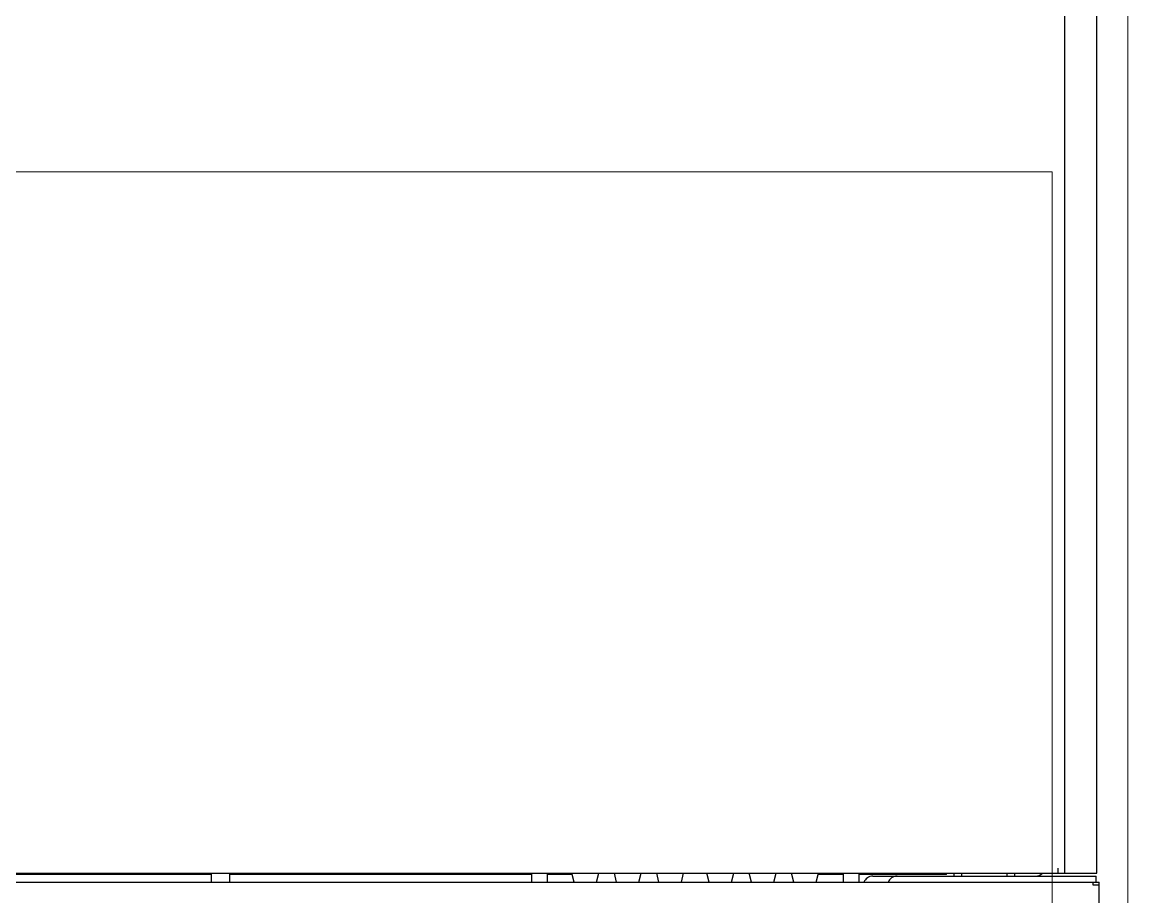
# Model space of a CAD drawing. Header units: millimetres. Extents: x 0 to 87554, y -20854 to 20404.
# Drawn here: x 49349 to 49714.5, y -5365.5 to -5076.2 of the extents above; entities that cross this region are included whole.
import ezdxf

# ---------------------------------------------------------------- set-up
doc = ezdxf.new("R2010")
doc.units = ezdxf.units.MM
doc.layers.get('0').update_dxf_attribs({"lineweight": 15})
for name, color, linetype in [('2403-00163_B-M4-1_0', 7, 'Continuous'), ('2403-00165_B-M5-1_0', 7, 'Continuous'), ('4209-01033_0', 7, 'Continuous'), ('4212-L0877_0', 7, 'Continuous'), ('4215-12269_9_0', 7, 'Continuous'), ('4215-12653_3_0', 7, 'Continuous'), ('4215-12657_0', 7, 'Continuous'), ('4215-12661_1_0', 7, 'Continuous'), ('4215-17085_1_0', 7, 'Continuous'), ('4215-17086_1_0', 7, 'Continuous'), ('CORNER_FITTING-2_041_0', 7, 'Continuous')]:
    doc.layers.add(name, color=color, linetype=linetype)
doc.layers.add('THICK', color=7, linetype='Continuous', lineweight=0)

# ---------------------------------------------------------------- blocks, each defined once
blk = doc.blocks.new('y5i76i7676')
blk.add_lwpolyline([(951282.81, -65654.58), (950787.81, -65654.58), (950787.81, -65204.58), (951282.81, -65204.58)], close=True)
blk = doc.blocks.new('e4tggg')
at = {"layer": '2403-00163_B-M4-1_0', "color": 87, "linetype": 'Continuous'}
for p, q in [((370.21, -1712.2), (370.21, -1715.2)), ((375.41, -1712.2), (375.41, -1715.2)), ((473.21, -1712.2), (473.21, -1715.2)), ((478.41, -1712.2), (478.41, -1715.2))]:
    blk.add_line(p, q, dxfattribs=at)
at = {"layer": '2403-00165_B-M5-1_0', "color": 87, "linetype": 'Continuous'}
for p, q in [((264.3, -1712.2), (264.3, -1715.2)), ((270.32, -1712.2), (270.32, -1715.2))]:
    blk.add_line(p, q, dxfattribs=at)
at = {"layer": '4209-01033_0', "color": 87, "linetype": 'Continuous'}
for p, q in [((384.32, -1715.2), (383.57, -1712.2)), ((391.71, -1715.2), (392.46, -1712.2)), ((398.32, -1715.2), (397.57, -1712.2)), ((405.71, -1715.2), (406.46, -1712.2)), ((412.32, -1715.2), (411.57, -1712.2)), ((419.71, -1715.2), (420.46, -1712.2)), ((428.92, -1715.2), (428.17, -1712.2)), ((436.3, -1715.2), (437.05, -1712.2)), ((442.92, -1715.2), (442.17, -1712.2)), ((450.3, -1715.2), (451.05, -1712.2)), ((456.92, -1715.2), (456.17, -1712.2)), ((464.3, -1715.2), (465.05, -1712.2))]:
    blk.add_line(p, q, dxfattribs=at)
at = {"layer": '4212-L0877_0', "color": 87, "linetype": 'Continuous'}
blk.add_arc((536.81, -1710.2), 3, 270, 318.1357, dxfattribs=at)
at = {"layer": '4215-12269_9_0', "color": 87, "linetype": 'Continuous'}
for p, q in [((264.3, -1712.7), (189.32, -1712.7)), ((370.21, -1712.7), (270.32, -1712.7)), ((383.7, -1712.7), (375.41, -1712.7)), ((473.21, -1712.7), (464.92, -1712.7)), ((507.31, -1712.7), (478.41, -1712.7)), ((507.31, -1712.7), (507.31, -1712.2))]:
    blk.add_line(p, q, dxfattribs=at)
at = {"layer": '4215-12653_3_0', "color": 87, "linetype": 'Continuous'}
for p, q in [((557.01, -1712.2), (557.01, -716.7)), ((546.31, -1712.2), (557.01, -1712.2))]:
    blk.add_line(p, q, dxfattribs=at)
at = {"layer": '4215-12657_0', "color": 87, "linetype": 'Continuous'}
for p, q in [((-178.19, -1715.2), (557.81, -1715.2)), ((555.81, -1716.2), (555.81, -1715.2)), ((557.81, -1716.2), (555.81, -1716.2)), ((557.81, -1831.2), (557.81, -1715.2))]:
    blk.add_line(p, q, dxfattribs=at)
at = {"layer": '4215-12661_1_0', "color": 87, "linetype": 'Continuous'}
for p, q in [((546.31, 300.8), (546.31, -1712.2)), ((544.11, -1710.5), (544.11, -1712.2)), ((-167.69, -1712.2), (546.31, -1712.2))]:
    blk.add_line(p, q, dxfattribs=at)
at = {"layer": '4215-17085_1_0', "color": 87, "linetype": 'Continuous'}
for p in [(491.01, -1713.2), (556.81, -1715.2)]:
    blk.add_line(p, (556.81, -1713.2), dxfattribs=at)
blk.add_arc((491.01, -1716.4), 3.2, 90, 157.858, dxfattribs=at)
at = {"layer": '4215-17086_1_0', "color": 87, "linetype": 'Continuous'}
blk.add_line((483.01, -1713.2), (491.01, -1713.2), dxfattribs=at)
blk.add_arc((483.01, -1716.4), 3.2, 90, 157.858, dxfattribs=at)
at = {"layer": 'CORNER_FITTING-2_041_0', "color": 87, "linetype": 'Continuous'}
for p, q in [((509.81, -1712.2), (509.81, -1713.2)), ((512.31, -1712.2), (512.31, -1713.2)), ((527.31, -1712.2), (527.31, -1713.2)), ((529.81, -1712.2), (529.81, -1713.2))]:
    blk.add_line(p, q, dxfattribs=at)

msp = doc.modelspace()

# ---------------------------------------------------------------- linework, layer by layer
at = {"layer": 'THICK', "color": 6}
msp.add_line((49714.46, -5509.679, 19235.731), (49714.46, -4850.078, 19235.731), dxfattribs=at)

# ---------------------------------------------------------------- block references
at = {"lineweight": -3}
msp.add_blockref('e4tggg', (49147.147, -3645.479, 19235.731), dxfattribs=at)
at = {"layer": 'THICK', "lineweight": -3}
msp.add_blockref('y5i76i7676', (-901593.344, 60078.863), dxfattribs=at)

doc.saveas('drawing.dxf')
